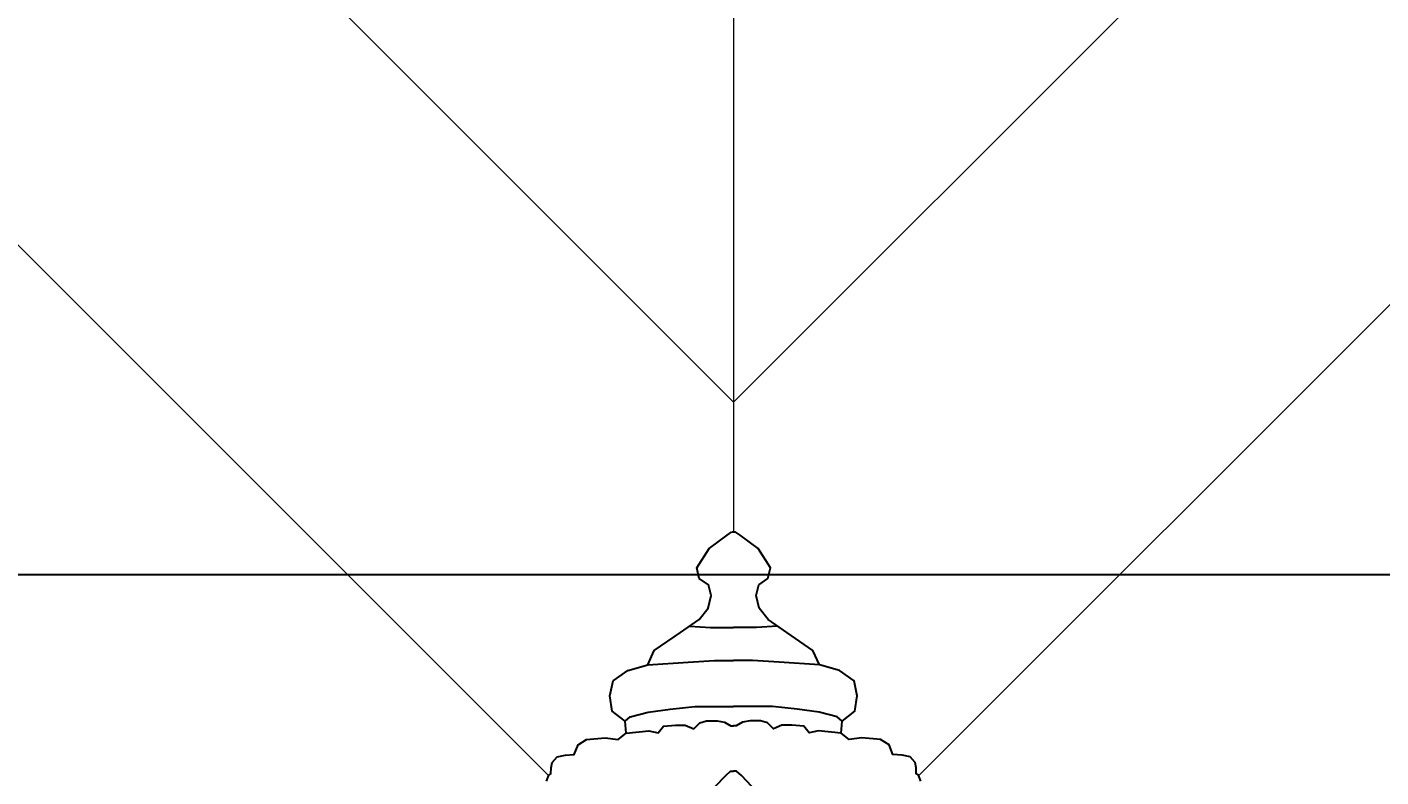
# Model space of a CAD drawing. Header units: millimetres. Extents: x 56222 to 3066687, y -650199 to -121287.
# Drawn here: x 141136.7 to 141146.4, y -184170.92 to -184165.55 of the extents above; entities that cross this region are included whole.
import ezdxf
from ezdxf import colors
from ezdxf.entities.mleader import LeaderData, LeaderLine
from ezdxf.math import Vec2, Vec3

# ---------------------------------------------------------------- set-up
doc = ezdxf.new("R2010")
doc.units = ezdxf.units.MM
doc.header["$MEASUREMENT"] = 0
doc.layers.add('FURNITURE', color=32, linetype='Continuous', lineweight=9)
doc.layers.add('Text', color=7, linetype='Continuous', lineweight=15)
doc.styles.add('style4', font='ARIALN.TTF')

# ---------------------------------------------------------------- blocks, each defined once
blk = doc.blocks.new('Ganeshji')
for points in [[(-10.09, 208.96), (-9.39, 210.46), (-6.63, 212.4), (-4.65, 213.75), (-3.7, 214.95), (-3.37, 216.31), (-3.66, 217.43), (-4.62, 218.1), (-4.89, 219.22), (-3.59, 221.29), (-1.68, 222.71), (-1.16, 223.04)], [(8.12, 208.96), (7.42, 210.46), (4.66, 212.4), (2.68, 213.75), (1.73, 214.95), (1.39, 216.31), (1.68, 217.43), (2.65, 218.1), (2.92, 219.22), (1.62, 221.29), (-0.29, 222.71), (-0.82, 223.04)], [(-5.64, 213.07), (-3.43, 212.9), (-0.99, 212.9)], [(3.67, 213.07), (1.45, 212.9), (-0.99, 212.9)], [(-12.47, 202.99), (-13.84, 204.04), (-14.09, 205.67), (-13.75, 207.26), (-12.19, 208.35), (-10.09, 208.96), (-5.81, 209.24), (-3, 209.42), (-0.99, 209.42)], [(10.5, 202.99), (11.86, 204.04), (12.12, 205.67), (11.78, 207.26), (10.22, 208.35), (8.12, 208.96), (3.83, 209.24), (1.03, 209.42), (-0.99, 209.42)], [(-12.38, 201.72), (-12.47, 202.99), (-11.94, 203.45), (-10.05, 203.93), (-7.7, 204.27), (-5.1, 204.53), (-0.99, 204.53)], [(10.41, 201.72), (10.5, 202.99), (9.97, 203.45), (8.08, 203.93), (5.73, 204.27), (3.13, 204.53), (-0.99, 204.53)], [(-20.82, 196.63), (-20.58, 197.28), (-20.34, 197.41), (-20.32, 198.03), (-20.21, 198.61), (-19.7, 199.19), (-18.85, 199.39), (-17.88, 199.44), (-17.46, 200.48), (-16.56, 201.03), (-14.58, 201.23), (-13.22, 201.05), (-12.38, 201.72), (-9.98, 201.95), (-8.98, 201.74), (-8.42, 202.44), (-7.16, 202.55), (-6.11, 202.56), (-5.21, 202.19), (-4.57, 202.8), (-3.85, 203.01), (-2.74, 203.01), (-1.94, 202.89), (-1.27, 202.49), (-0.99, 202.49)], [(18.85, 196.63), (18.61, 197.28), (18.37, 197.41), (18.35, 198.03), (18.24, 198.61), (17.73, 199.19), (16.88, 199.39), (15.9, 199.44), (15.48, 200.48), (14.58, 201.03), (12.61, 201.23), (11.25, 201.05), (10.41, 201.72), (8.01, 201.95), (7.01, 201.74), (6.45, 202.44), (5.19, 202.55), (4.13, 202.56), (3.24, 202.19), (2.6, 202.8), (1.87, 203.01), (0.77, 203.01), (-0.03, 202.89), (-0.7, 202.49), (-0.99, 202.49)], [(-0.99, 178.32), (-1.38, 178.34), (-1.67, 177.42), (-2.51, 177.29), (-3.13, 177.42), (-4.1, 177.7), (-4.82, 178.04), (-6.5, 178.69), (-7.57, 179.74), (-8.31, 180.93), (-9.12, 183.14), (-9.14, 185.22), (-9.03, 187.28), (-7.88, 190.06), (-7.11, 191.72), (-6.82, 192.36), (-6.79, 194.32), (-6.3, 194.32), (-6.3, 194.63), (-3.66, 194.63), (-2.93, 196.05), (-1.82, 197.22), (-1.3, 197.69), (-0.99, 197.69)], [(-0.99, 178.32), (-0.59, 178.34), (-0.3, 177.42), (0.54, 177.29), (1.15, 177.42), (2.13, 177.7), (2.85, 178.04), (4.53, 178.69), (5.6, 179.74), (6.34, 180.93), (7.15, 183.14), (7.17, 185.22), (7.06, 187.28), (5.91, 190.06), (5.14, 191.72), (4.84, 192.36), (4.81, 194.32), (4.33, 194.32), (4.33, 194.63), (1.68, 194.63), (0.95, 196.05), (-0.15, 197.22), (-0.67, 197.69), (-0.99, 197.69)]]:
    blk.add_lwpolyline(points)

msp = doc.modelspace()

# ---------------------------------------------------------------- linework, layer by layer
at = {"color": 18, "true_color": 0x000000}
msp.add_line((141141.7501, -184169.1638), (141141.7732, -184169.1638), dxfattribs=at)
at = {"layer": 'FURNITURE', "lineweight": 13}
msp.add_line((141141.7616, -184131.0991), (141141.7616, -184169.1638), dxfattribs=at)
at = {"layer": 'FURNITURE', "lineweight": 5}
for p, q in [((141141.7616, -184168.2335), (141129.761, -184156.2328)), ((141141.7616, -184168.2335), (141153.7623, -184156.2328)), ((141140.4362, -184170.9081), (141129.7546, -184160.2264)), ((141143.0871, -184170.908), (141153.7687, -184160.2264))]:
    msp.add_line(p, q, dxfattribs=at)

# ---------------------------------------------------------------- block references
at = {"color": 18, "true_color": 0x000000, "xscale": 0.06756536921093448, "yscale": 0.06756536921093448, "zscale": 0.06756536921093448}
msp.add_blockref('Ganeshji', (141141.8283, -184184.2335), dxfattribs=at)

# ---------------------------------------------------------------- leaders
at = {"layer": 'Text', "color": 1, "lineweight": 0, "ltscale": 20}
ml = msp.add_multileader_mtext('Standard', dxfattribs=at)
ml.set_content('Texture/\\PStone', color=1, style='style4')
ml.set_leader_properties()
ml.build(insert=Vec2(0, 0))
ml.multileader.update_dxf_attribs({"dogleg_length": 2.0246, "arrow_head_size": 2})
ctx = ml.context
ctx.base_point, ctx.char_height, ctx.arrow_head_size, ctx.landing_gap_size, ctx.plane_origin = Vec3(141173.3884, -184169.4686), 3, 2, 0.4, Vec3(141106.3529, -184169.4686)
notes = []
notes.append((ctx, [(0, (1, 1, 0), (141171.3639, -184169.4686), (1, 0), 2.0246, [(0, [(141106.3529, -184169.4686)], 0, [])])]))
ctx.mtext.insert, ctx.mtext.width = Vec3(141173.7884, -184167.943), 11.41678
for ctx, leaders in notes:
    for number, flags, end, landing, length, lines in leaders:
        leader = LeaderData()
        leader.index, (leader.has_last_leader_line, leader.has_dogleg_vector, leader.attachment_direction) = number, flags
        leader.last_leader_point, leader.dogleg_vector, leader.dogleg_length = Vec3(end), Vec3(landing), length
        for number, points, colour, breaks in lines:
            line = LeaderLine()
            line.index, line.vertices, line.color, line.breaks = number, Vec3.list(points), colors.encode_raw_color(colour), breaks
            leader.lines.append(line)
        ctx.leaders.append(leader)

doc.saveas('drawing.dxf')
